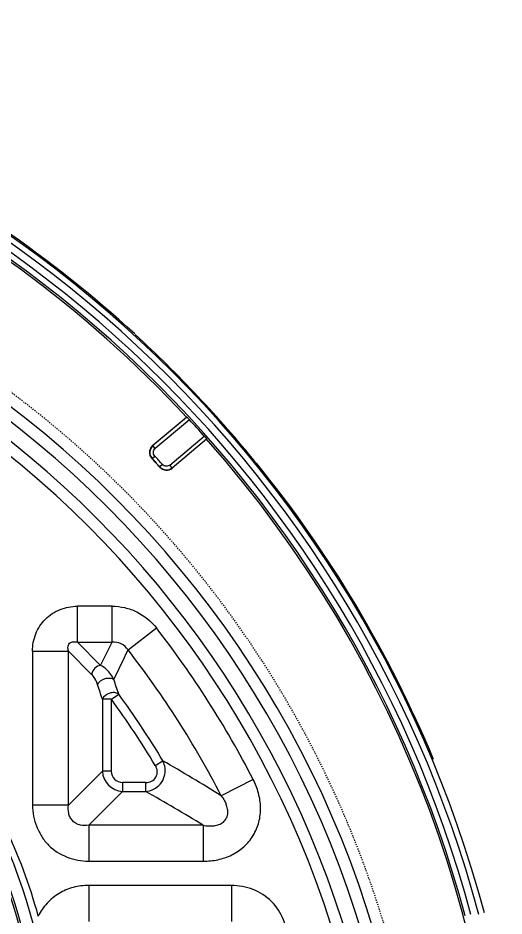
# Model space of a CAD drawing. Header units: millimetres. Extents: x 2432 to 4206, y 1282 to 1824.
# Drawn here: x 3894.3 to 3935.4, y 1576 to 1651.9 of the extents above; entities that cross this region are included whole.
import ezdxf

# ---------------------------------------------------------------- set-up
doc = ezdxf.new("R2010")
doc.units = ezdxf.units.MM
doc.linetypes.add('HIDDEN', pattern=[0.2, 0.1, -0.1])
doc.layers.add('21', color=7, linetype='Continuous')

msp = doc.modelspace()

# ---------------------------------------------------------------- linework, layer by layer
at = {"layer": '21', "color": 7, "linetype": 'Continuous'}
for p, q in [((3905.715, 1615.765), (3908.589, 1618.177)), ((3908.612, 1618.17), (3905.744, 1615.764)), ((3908.826, 1617.959), (3905.936, 1615.535)), ((3908.612, 1618.17), (3908.589, 1618.177)), ((3907.171, 1614.124), (3910.087, 1616.57)), ((3910.278, 1616.314), (3907.362, 1613.867)), ((3907.363, 1613.895), (3910.274, 1616.337)), ((3910.278, 1616.314), (3910.274, 1616.337)), ((3905.744, 1615.764), (3905.715, 1615.765)), ((3905.936, 1615.535), (3905.744, 1615.764)), ((3905.645, 1614.687), (3905.674, 1614.686)), ((3905.674, 1614.686), (3905.894, 1614.888)), ((3906.328, 1613.967), (3906.326, 1613.939)), ((3906.55, 1614.167), (3906.328, 1613.967)), ((3907.363, 1613.895), (3907.171, 1614.124)), ((3907.361, 1613.867), (3907.363, 1613.895)), ((3914.455, 1614.32), (3914.5, 1614.29)), ((3899.355, 1599.139), (3899.355, 1602.18)), ((3902.284, 1602.18), (3899.355, 1602.18)), ((3902.284, 1599.139), (3902.284, 1602.18)), ((3903.633, 1598.479), (3906.033, 1600.347)), ((3899.355, 1599.139), (3902.284, 1599.139)), ((3899.355, 1599.139), (3901.317, 1597.177)), ((3901.317, 1597.177), (3902.284, 1599.139)), ((3895.554, 1598.379), (3895.554, 1585.356)), ((3895.554, 1598.379), (3898.595, 1598.379)), ((3898.595, 1585.356), (3898.595, 1598.379)), ((3900.557, 1596.417), (3898.595, 1598.379)), ((3902.228, 1594.306), (3902.843, 1594.754)), ((3901.468, 1594.305), (3901.468, 1588.229)), ((3902.228, 1588.229), (3902.228, 1594.306)), ((3905.929, 1588.718), (3906.58, 1589.11)), ((3898.595, 1585.356), (3901.468, 1588.229)), ((3902.228, 1588.229), (3901.468, 1588.229)), ((3903.178, 1587.279), (3903.178, 1586.519)), ((3905.114, 1587.279), (3903.178, 1587.279)), ((3905.114, 1587.279), (3905.114, 1586.519)), ((3914.224, 1587.534), (3911.522, 1586.14)), ((3903.178, 1586.519), (3900.305, 1583.646)), ((3903.178, 1586.519), (3905.114, 1586.519)), ((3898.595, 1585.356), (3895.554, 1585.356)), ((3900.305, 1583.646), (3900.305, 1580.605)), ((3910.001, 1583.646), (3900.305, 1583.646)), ((3910.001, 1583.646), (3910.001, 1580.605)), ((3900.305, 1580.605), (3910.001, 1580.605)), ((3900.305, 1578.562), (3900.305, 1575.522)), ((3912.378, 1578.562), (3900.305, 1578.562)), ((3912.378, 1578.562), (3912.378, 1575.522))]:
    msp.add_line(p, q, dxfattribs=at)
for centre, radius, start, end in [((3835.188, 1549.886), 102.057, 14.96291, 151.82661), ((3835.188, 1549.886), 101.558, 14.96291, 151.63947), ((3835.188, 1549.886), 100.92, 15.05965, 151.44394), ((3835.188, 1549.886), 100.421, 15.05965, 151.60566), ((3835.188, 1549.886), 100.256, 42.93433, 85.81719), ((3835.188, 1549.886), 102.168, 47.50695, 63.59657), ((3841.218, 1549.886), 86.815, 1.1311, 88.87139), ((3841.218, 1549.886), 85.811, 1.129, 88.87112), ((3841.218, 1549.886), 84.503, 2.75434, 87.24672), ((3841.218, 1549.886), 83.513, 2.75328, 87.24672), ((3835.188, 1549.886), 102.152, 39.10643, 47.47808), ((3835.188, 1549.886), 100.283, 41.6792, 42.75116), ((3835.188, 1549.886), 100.256, 318.50266, 41.49734), ((3906.228, 1615.191), 0.75, 130.21714, 222.3754), ((3835.188, 1549.886), 95.726, 42.0001, 42.60523), ((3835.188, 1549.886), 95.746, 42.01149, 42.5928), ((3835.188, 1549.886), 96.045, 42.01154, 42.5928), ((3906.883, 1614.47), 0.749, 222.1848, 309.82666), ((3835.188, 1549.886), 102.168, 22.63704, 39.07755), ((3852.273, 1563.956), 44.794, 0, 90), ((3852.273, 1563.956), 43.789, 0, 90), ((3852.273, 1563.956), 43.61, 0, 90), ((3841.218, 1549.886), 82.142, 27.2792, 37.90223), ((3573.955, 1756.085), 365.414, 334.01588, 334.44949), ((3841.218, 1549.886), 79.102, 27.27922, 37.90225), ((3797.181, 1560.642), 109.585, 17.88938, 18.56479), ((3750.943, 1544.819), 159.897, 18.19744, 18.66392), ((3841.218, 1549.886), 76.229, 30.96751, 36.05745), ((3841.218, 1549.886), 75.468, 30.96749, 36.05745), ((3816.07, 1432.885), 180.55, 58.08415, 59.91361), ((3903.26, 1588.311), 1.793, 182.59388, 267.40638), ((3819.23, 1434.823), 174.321, 58.61976, 60.48323), ((3852.273, 1563.956), 45.389, 15.35101, 25.63445)]:
    msp.add_arc(centre, radius, start, end, dxfattribs=at)
at = {"layer": '21', "color": 8, "linetype": 'HIDDEN'}
msp.add_arc((3841.218, 1549.886), 87.821, 218.45894, 155.70987, dxfattribs=at)
at = {"layer": '21', "color": 7, "linetype": 'Continuous'}
for points, knots in [([(3908.826, 1617.959), (3908.801, 1617.986), (3908.755, 1618.035), (3908.692, 1618.101), (3908.645, 1618.142), (3908.621, 1618.167), (3908.612, 1618.17)], [0, 0, 0, 0, 0.362013, 0.675901, 0.897998, 1, 1, 1, 1]), ([(3910.274, 1616.337), (3910.272, 1616.347), (3910.25, 1616.373), (3910.214, 1616.423), (3910.155, 1616.492), (3910.111, 1616.543), (3910.087, 1616.57)], [0, 0, 0, 0, 0.100836, 0.322594, 0.637024, 1, 1, 1, 1]), ([(3905.715, 1615.765), (3905.639, 1615.701), (3905.51, 1615.54), (3905.429, 1615.243), (3905.471, 1614.937), (3905.578, 1614.761), (3905.645, 1614.687)], [0, 0, 0, 0, 0.250009, 0.499998, 0.749987, 1, 1, 1, 1]), ([(3905.894, 1614.888), (3905.855, 1614.933), (3905.791, 1615.038), (3905.763, 1615.221), (3905.814, 1615.399), (3905.892, 1615.494), (3905.936, 1615.535)], [0, 0, 0, 0, 0.249981, 0.499988, 0.750049, 1, 1, 1, 1]), ([(3906.326, 1613.94), (3906.451, 1613.801), (3906.823, 1613.613), (3907.219, 1613.747), (3907.362, 1613.867)], [0, 0, 0, 0, 0.500001, 1, 1, 1, 1]), ([(3907.171, 1614.124), (3907.084, 1614.054), (3906.848, 1613.969), (3906.627, 1614.086), (3906.55, 1614.167)], [0, 0, 0, 0, 0.499999, 1, 1, 1, 1]), ([(3895.554, 1598.379), (3895.554, 1598.876), (3895.735, 1599.881), (3896.569, 1601.165), (3897.854, 1601.999), (3898.858, 1602.18), (3899.355, 1602.18)], [0, 0, 0, 0, 0.250179, 0.500038, 0.749877, 1, 1, 1, 1]), ([(3902.284, 1602.18), (3902.643, 1602.18), (3903.365, 1602.101), (3904.724, 1601.62), (3905.594, 1600.911), (3906.033, 1600.347)], [0, 0, 0, 0, 0.250634, 0.501352, 1, 1, 1, 1]), ([(3898.595, 1598.379), (3898.566, 1598.483), (3898.539, 1598.654), (3898.579, 1598.887), (3898.681, 1599.054), (3898.848, 1599.157), (3899.081, 1599.195), (3899.251, 1599.168), (3899.355, 1599.139)], [0, 0, 0, 0, 0.232798, 0.361263, 0.500162, 0.639517, 0.767619, 1, 1, 1, 1]), ([(3903.633, 1598.479), (3903.492, 1598.698), (3903.088, 1599.075), (3902.543, 1599.161), (3902.284, 1599.139)], [0, 0, 0, 0, 0.500007, 1, 1, 1, 1]), ([(3901.317, 1597.177), (3901.14, 1597.158), (3900.771, 1596.987), (3900.578, 1596.617), (3900.557, 1596.417)], [0, 0, 0, 0, 0.469487, 1, 1, 1, 1]), ([(3902.431, 1595.989), (3902.362, 1596.13), (3902.083, 1596.601), (3901.665, 1596.999), (3901.317, 1597.177)], [0, 0, 0, 0, 0.286388, 1, 1, 1, 1]), ([(3901.064, 1595.532), (3901.001, 1595.715), (3900.87, 1596.035), (3900.66, 1596.31), (3900.557, 1596.417)], [0, 0, 0, 0, 0.566477, 1, 1, 1, 1]), ([(3901.064, 1595.532), (3901.148, 1595.798), (3901.535, 1596.056), (3901.907, 1596.108), (3902.007, 1596.108)], [0, 0, 0, 0, 0.737791, 1, 1, 1, 1]), ([(3902.007, 1596.108), (3902.046, 1596.108), (3902.194, 1596.099), (3902.343, 1596.052), (3902.431, 1595.989)], [0, 0, 0, 0, 0.266995, 1, 1, 1, 1]), ([(3902.413, 1594.875), (3902.311, 1594.875), (3901.939, 1594.822), (3901.553, 1594.568), (3901.468, 1594.305)], [0, 0, 0, 0, 0.271154, 1, 1, 1, 1]), ([(3902.843, 1594.754), (3902.815, 1594.774), (3902.684, 1594.849), (3902.529, 1594.875), (3902.413, 1594.875)], [0, 0, 0, 0, 0.227735, 1, 1, 1, 1]), ([(3902.228, 1594.306), (3902.147, 1594.306), (3901.893, 1594.306), (3901.64, 1594.306), (3901.468, 1594.305)], [0, 0, 0, 0, 0.322286, 1, 1, 1, 1]), ([(3905.114, 1587.264), (3905.289, 1587.264), (3905.641, 1587.335), (3906.044, 1587.703), (3906.152, 1588.237), (3906.032, 1588.576), (3905.942, 1588.726)], [0, 0, 0, 0, 0.254101, 0.500003, 0.745912, 1, 1, 1, 1]), ([(3902.217, 1588.229), (3902.217, 1587.983), (3902.411, 1587.462), (3902.932, 1587.268), (3903.178, 1587.268)], [0, 0, 0, 0, 0.499994, 1, 1, 1, 1]), ([(3905.113, 1586.519), (3905.348, 1586.534), (3905.819, 1586.657), (3906.398, 1587.104), (3906.752, 1587.746), (3906.798, 1588.235), (3906.772, 1588.471)], [0, 0, 0, 0, 0.247988, 0.498311, 0.749815, 1, 1, 1, 1]), ([(3910.001, 1580.605), (3910.414, 1580.616), (3911.241, 1580.691), (3912.427, 1581.091), (3913.466, 1581.793), (3914.272, 1582.754), (3914.763, 1583.911), (3914.9, 1585.156), (3914.715, 1586.392), (3914.409, 1587.165), (3914.224, 1587.534)], [0, 0, 0, 0, 0.125084, 0.250028, 0.375072, 0.500091, 0.62506, 0.750052, 0.875023, 1, 1, 1, 1]), ([(3911.522, 1586.141), (3911.563, 1586.086), (3911.724, 1585.861), (3911.86, 1585.618), (3911.938, 1585.425)], [0, 0, 0, 0, 0.248041, 1, 1, 1, 1]), ([(3895.554, 1585.356), (3895.554, 1584.737), (3895.746, 1583.795), (3896.31, 1582.683), (3897.082, 1581.695), (3898.441, 1580.856), (3899.686, 1580.605), (3900.305, 1580.605)], [0, 0, 0, 0, 0.249656, 0.375223, 0.500702, 0.750424, 1, 1, 1, 1]), ([(3900.305, 1583.646), (3900.074, 1583.613), (3899.708, 1583.614), (3899.252, 1583.779), (3898.949, 1584.002), (3898.727, 1584.305), (3898.563, 1584.76), (3898.562, 1585.126), (3898.595, 1585.356)], [0, 0, 0, 0, 0.243645, 0.370969, 0.500264, 0.629999, 0.756756, 1, 1, 1, 1]), ([(3910.002, 1583.646), (3910.268, 1583.6), (3910.681, 1583.567), (3911.228, 1583.661), (3911.627, 1583.838), (3911.948, 1584.158), (3912.094, 1584.587), (3912.073, 1585.024), (3911.989, 1585.296), (3911.938, 1585.425)], [0, 0, 0, 0, 0.238452, 0.361357, 0.488195, 0.619078, 0.750076, 0.876981, 1, 1, 1, 1]), ([(3900.305, 1578.562), (3899.868, 1578.558), (3898.99, 1578.451), (3897.767, 1577.933), (3896.733, 1577.099), (3896.235, 1576.363), (3896.042, 1575.972)], [0, 0, 0, 0, 0.250056, 0.500059, 0.750033, 1, 1, 1, 1]), ([(3917.129, 1573.811), (3917.118, 1574.432), (3916.907, 1575.688), (3915.858, 1577.291), (3914.254, 1578.339), (3912.998, 1578.552), (3912.378, 1578.562)], [0, 0, 0, 0, 0.250129, 0.500013, 0.749892, 1, 1, 1, 1])]:
    msp.add_open_spline(points, degree=3, knots=knots, dxfattribs=at)
msp.add_open_spline([(3906.772, 1588.471), (3906.748, 1588.692), (3906.681, 1588.912), (3906.58, 1589.109)], degree=3, dxfattribs=at)

doc.saveas('drawing.dxf')
